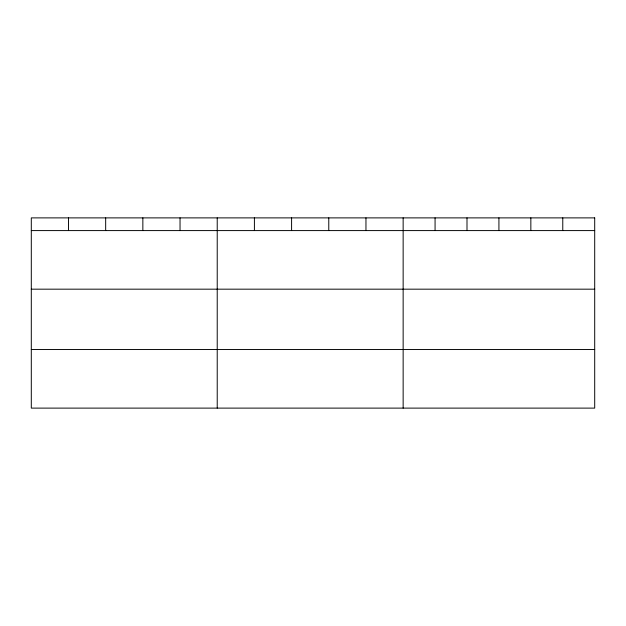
<?xml version="1.0" encoding="UTF-8"?>
<svg xmlns="http://www.w3.org/2000/svg" width="626" height="626" viewBox="0 0 626 626"><rect width="100%" height="100%" fill="white"/><g stroke="black" fill="none" stroke-linecap="round" stroke-linejoin="round"><path stroke-width="0.94" d="M31.3 230.587L594.7 230.587M31.3 289.173L594.7 289.173M31.3 349.535L594.7 349.535M562.774 217.887L562.774 230.587M530.848 217.887L530.848 230.587M498.922 217.887L498.922 230.587M466.996 217.887L466.996 230.587M435.07 217.887L435.07 230.587M403.144 217.887L403.144 408.113M365.96 217.887L365.96 230.587M328.775 217.887L328.775 230.587M291.591 217.887L291.591 230.587M254.406 217.887L254.406 230.587M217.222 217.887L217.222 408.113M180.038 217.887L180.038 230.587M142.853 217.887L142.853 230.587M105.669 217.887L105.669 230.587M68.484 217.887L68.484 230.587M594.7 217.887L31.3 217.887L31.3 408.113L594.7 408.113L594.7 217.887"/></g></svg>
